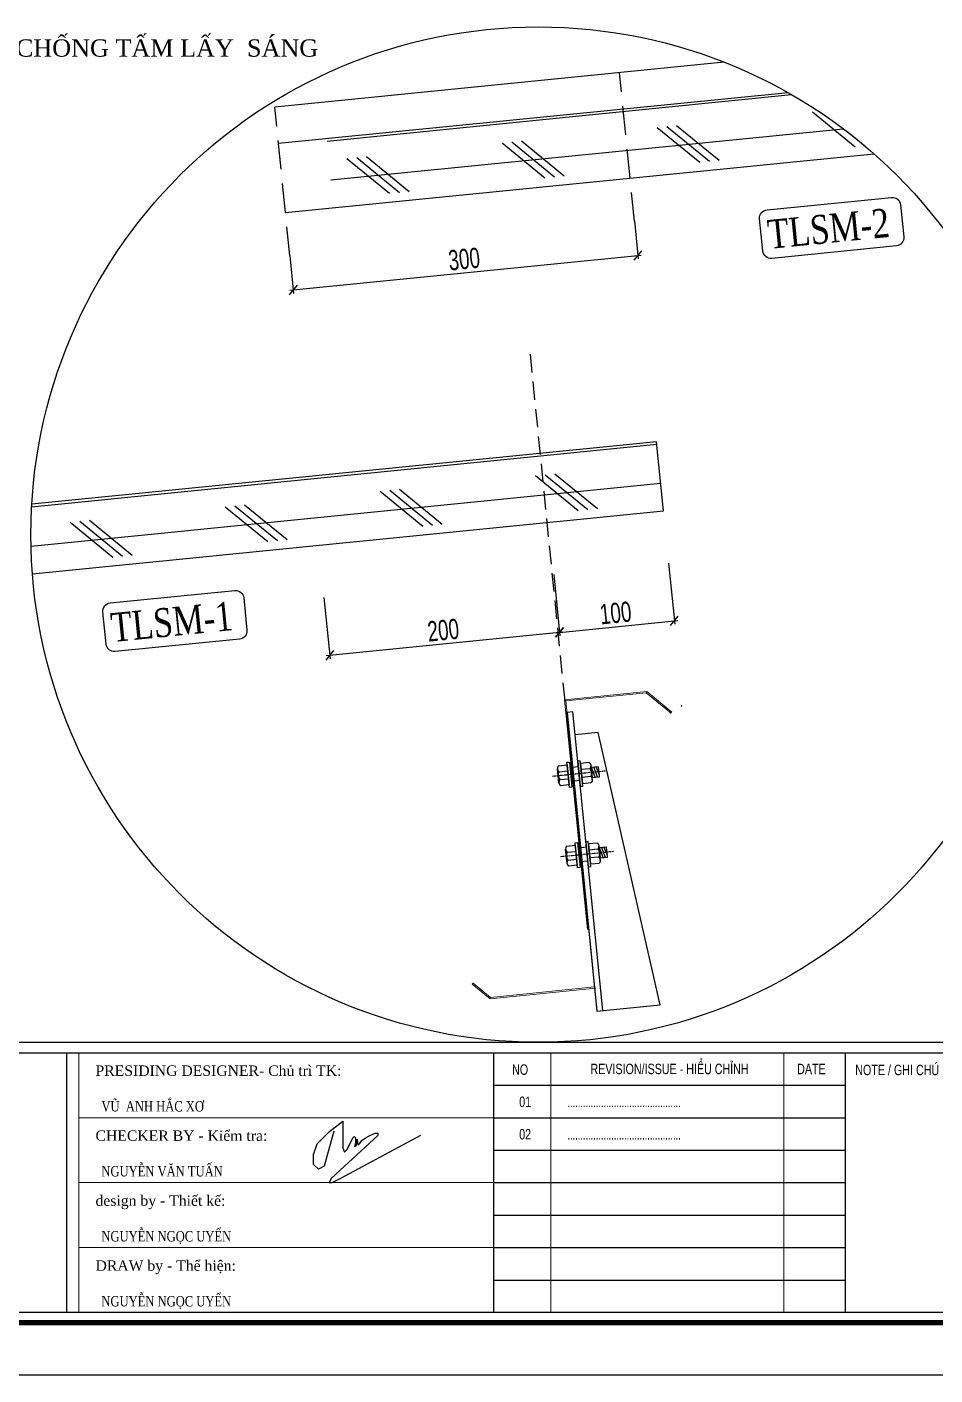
# Model space of a CAD drawing. Header units: inches. Extents: x 315041 to 662841, y -45540 to -35018.
# Drawn here: x 335160.4 to 335317.7, y -37110 to -36876.6 of the extents above; entities that cross this region are included whole.
import ezdxf
from ezdxf.enums import TextEntityAlignment as Align

# ---------------------------------------------------------------- set-up
doc = ezdxf.new("R2010")
doc.units = ezdxf.units.IN
doc.header["$MEASUREMENT"] = 0
for name, pattern in [('CENTER2', [28.575, 19.05, -3.175, 3.175, -3.175]), ('DASHED2', [9.525, 6.35, -3.175]), ('HIDDEN', [0.375, 0.25, -0.125]), ('ketcau-1', [2, 1, 1])]:
    doc.linetypes.add(name, pattern=pattern)
for name, color, linetype in [('1', 1, 'Continuous'), ('2', 2, 'Continuous'), ('251', 251, 'Continuous'), ('5', 5, 'Continuous'), ('7', 7, 'Continuous'), ('8', 8, 'Continuous'), ('BAO KHUNG', 31, 'Continuous'), ('Co ban', 2, 'Continuous'), ('KC', 2, 'Continuous'), ('ketcau-8', 8, 'Continuous'), ('Text', 7, 'Continuous')]:
    doc.layers.add(name, color=color, linetype=linetype)
doc.layers.add('Cover text', color=7, linetype='Continuous', true_color=0x52370f)
for name, color, linetype, lineweight in [('HATCH', 250, 'Continuous', 9), ('S-Hatch', 8, 'Continuous', 9), ('XG', 128, 'Continuous', 13)]:
    doc.layers.add(name, color=color, linetype=linetype, lineweight=lineweight)
doc.styles.add('ST1H', font='vnshxh.shx', dxfattribs={"width": 0.7})
doc.styles.add('ST3', font='times.ttf', dxfattribs={"width": 0.8})
doc.styles.get("Standard").update_dxf_attribs({"font": 'VHARIALN.TTF'})
doc.styles.add('style2', font='VHAVANI.TTF')
doc.styles.add('vntimeh', font='vntimeh.shx', dxfattribs={"width": 0.75, "bigfont": 'vnd.shx'})
doc.styles.add('vntimeh.shx', font='vntimeh.shx', dxfattribs={"width": 0.8, "bigfont": 'bigfont.shx'})
doc.dimstyles.new('5', dxfattribs={"dimtxt": 3.5, "dimasz": 1.5, "dimexe": 0.6, "dimexo": 0, "dimtad": 1, "dimdec": 0, "dimlfac": 5, "dimzin": 0, "dimdsep": 46, "dimtxsty": 'ST1H', "dimblk": 'OBLIQUE', "dimcen": 1, "dimdle": 0.6, "dimclrd": 8, "dimclre": 8, "dimclrt": 3, "dimadec": 0, "dimazin": 0, "dimtfac": 1, "dimtdec": 0, "dimtix": 1, "dimtofl": 0, "dimtmove": 0, "dimatfit": 3, "dimfxl": 1, "dimtolj": 1, "dimtzin": 0, "dimlwd": -1, "dimlwe": -1, "dimarcsym": 1})

# ---------------------------------------------------------------- blocks, each defined once
blk = doc.blocks.new('A$C3be9bcc6')
at = {"layer": '1', "color": 5, "lineweight": 30}
blk.add_lwpolyline([(0.81, 8.89), (-0.84, 2.88), (-1.85, 2.33), (-2.68, 3.13), (-2.68, 4.9), (-2.07, 6.74), (0.04, 8.88), (2.4, 10.63), (2.4, 6), (2.65, 5.25), (3.15, 5.75), (4.09, 7.78), (4.36, 8), (4.55, 7.76), (4.55, 6.96), (4.38, 6.24), (4.73, 6.44), (4.87, 7.5), (4.91, 6.81), (4.96, 6.56), (5.3, 6.85), (5.71, 7.36), (6.26, 7.68), (7.16, 8.21), (8.05, 8.54), (8.45, 8.54), (8.45, 8.14), (0.41, 0.75), (0, 0), (0.54, 0), (2.01, 0.75), (15.87, 8.23)], dxfattribs=at)
blk = doc.blocks.new('A$C75D82031')
at = {"layer": '2', "color": 157, "linetype": 'Continuous'}
blk.add_lwpolyline([(0, 420), (594, 420), (594, 0), (0, 0)], close=True, dxfattribs=at)
at = {"layer": '251', "linetype": 'Continuous'}
for p, q in [((285.8, 50.19), (346.77, 50.19)), ((285.8, 44.56), (346.77, 44.56)), ((285.8, 38.94), (346.77, 38.94)), ((285.8, 33.31), (346.77, 33.31)), ((285.8, 27.69), (346.77, 27.69)), ((285.8, 22.06), (346.77, 22.06)), ((285.8, 16.44), (346.77, 16.44))]:
    blk.add_line(p, q, dxfattribs=at)
at = {"layer": '7', "color": 147, "linetype": 'Continuous'}
blk.add_lwpolyline([(12.33, 57.61), (581.67, 57.61), (581.67, 409.19), (12.33, 409.19)], close=True, dxfattribs=at)
at = {"layer": 'BAO KHUNG', "color": 7}
blk.add_line((346.77, 10.81), (346.77, 55.81), dxfattribs=at)
at = {"layer": 'BAO KHUNG', "color": 167, "linetype": 'Continuous', "const_width": 0.871}
blk.add_lwpolyline([(10.59, 9.07), (583.41, 9.07), (583.41, 410.93), (10.59, 410.93)], close=True, dxfattribs=at)
at = {"layer": 'BAO KHUNG', "color": 7}
for points in [[(144.95, 55.81), (285.8, 55.81), (285.8, 10.81), (144.95, 10.81)], [(211.89, 55.81), (474.14, 55.81), (474.14, 10.81), (211.89, 10.81)]]:
    blk.add_lwpolyline(points, close=True, dxfattribs=at)
at = {"layer": 'S-Hatch'}
for p, q in [((213.95, 10.81), (213.95, 55.81)), ((295.73, 55.81), (295.73, 10.81)), ((336.07, 55.81), (336.07, 10.81)), ((285.8, 44.56), (213.95, 44.56)), ((285.8, 33.31), (213.95, 33.31)), ((285.8, 22.06), (213.95, 22.06))]:
    blk.add_line(p, q, dxfattribs=at)
blk.add_blockref('A$C3be9bcc6', (257.32, 33.31))
at = {"layer": 'BAO KHUNG', "color": 7, "linetype": 'Continuous', "style": 'ST3'}
for s, p in [('PRESIDING DESIGNER- Chủ trì TK:', (216.86, 51.8)), ('CHECKER BY - Kiểm tra:', (216.86, 40.55)), ('design by - Thiết kế:', (216.86, 29.3)), ('DRAW by - Thể hiện:', (216.86, 18.05))]:
    blk.add_text(s, height=1.8, dxfattribs=at).set_placement(p)
at = {"layer": 'BAO KHUNG', "color": 7, "linetype": 'Continuous', "width": 0.9}
for s, p in [('NO', (290.4, 52.88)), ('REVISION/ISSUE - HIÓU CHØNH', (316.27, 53)), ('DATE', (340.86, 52.99)), ('01', (291.27, 47.31)), ('02', (291.27, 41.69))]:
    blk.add_text(s, height=1.8, dxfattribs=at).set_placement(p, align=Align.MIDDLE_CENTER)
blk.add_text('NOTE / GHI CHÚ', height=1.8, dxfattribs=at).set_placement((348.44, 51.92))
at = {"layer": 'Cover text', "linetype": 'Continuous', "width": 0.8}
for s, height, style, p in [('VŨ  ANH HẮC XƠ', 1.8, 'ST3', (217.88, 45.63)), ('............................................', 1.5, 'style2', (298.6, 46.4)), ('............................................', 1.5, 'style2', (298.6, 40.78)), ('NGUYỄN VĂN TUẤN', 1.8, 'ST3', (217.88, 34.38)), ('NGUYỄN NGỌC UYỂN', 1.8, 'ST3', (217.88, 23.13)), ('NGUYỄN NGỌC UYỂN', 1.8, 'ST3', (217.88, 11.88))]:
    blk.add_text(s, height=height, dxfattribs=dict(at, style=style)).set_placement(p)
blk = doc.blocks.new('bl1')
at = {"layer": '8', "linetype": 'ketcau-1'}
for p, q in [((68, 400), (-100, 352)), ((100, 361), (-100, 304)), ((100, 313), (-100, 257)), ((-79, 226), (-79, 50)), ((79, 226), (79, 50))]:
    blk.add_line(p, q, dxfattribs=at)
for points in [[(-100, 250), (100, 250), (100, 400), (-100, 400)], [(-250, 0), (250, 0), (250, 50), (-250, 50)]]:
    blk.add_lwpolyline(points, close=True, dxfattribs=at)
blk.add_lwpolyline([(-200, 226, -0.403647), (-79, 226, -0.308355), (79, 226, -0.40582), (200, 226, -2.464147)], format="xyb", dxfattribs=at)
for points in [[(-200, 226), (-200, 50), (200, 50), (200, 226)], [(145, 250), (-143, 250)]]:
    blk.add_lwpolyline(points, dxfattribs=at)
blk = doc.blocks.new('bl2')
at = {"layer": '8', "linetype": 'ketcau-1'}
for p, q in [((-79, 226), (-79, 50)), ((79, 226), (79, 50))]:
    blk.add_line(p, q, dxfattribs=at)
blk.add_lwpolyline([(-250, 0), (250, 0), (250, 50), (-250, 50)], close=True, dxfattribs=at)
blk.add_lwpolyline([(-200, 226, -0.403647), (-79, 226, -0.308355), (79, 226, -0.40582), (200, 226, -2.464147)], format="xyb", dxfattribs=at)
for points in [[(-200, 226), (-200, 50), (200, 50), (200, 226)], [(145, 250), (-143, 250)]]:
    blk.add_lwpolyline(points, dxfattribs=at)
blk = doc.blocks.new('z2508792')
at = {"layer": '2', "color": 251}
for p, q in [((23, 215), (18, 215)), ((18, 215), (18, -45)), ((23, -45), (23, 215)), ((43, 195), (23, 195)), ((73, -45), (43, 195)), ((18, -45), (73, -45))]:
    blk.add_line(p, q, dxfattribs=at)
at = {"layer": '5', "linetype": 'CENTER2', "ltscale": 0.1}
for p, q in [((46.1, 161.1), (-0.5, 161.1)), ((46.1, 91.1), (-0.5, 91.1))]:
    blk.add_line(p, q, dxfattribs=at)
at = {"layer": '8'}
for p, q in [((23, 167.1), (15.8, 167.1)), ((23, 155.1), (15.8, 155.1)), ((23, 97.1), (15.8, 97.1)), ((23, 85.1), (15.8, 85.1))]:
    blk.add_line(p, q, dxfattribs=at)
at = {"layer": 'KC'}
for p, q in [((16.9, 216.1), (16.9, 26.1)), ((18, 215), (18, -25))]:
    blk.add_line(p, q, dxfattribs=at)
at = {"layer": 'XG', "ltscale": 20}
for p, q in [((16.9, 226.1), (16.9, 27.2)), ((16.9, 226.1), (88.4, 226.1)), ((18, 225), (87.9, 225)), ((18, 225), (18, 26.1)), ((88.4, 226.1), (87.9, 225)), ((87.9, 225), (107.5, 205.4)), ((88.4, 226.1), (108.3, 206.2)), ((117.5, 210.9), (116.7, 210.1)), ((106.4, 205.4), (107.2, 206.2)), ((-87.1, -10.9), (-86.3, -10.1)), ((-72.9, -25), (-87.1, -10.9)), ((-72.5, -23.9), (-86.3, -10.1)), ((-72.9, -25), (-72.5, -23.9))]:
    blk.add_line(p, q, dxfattribs=at)
at = {"layer": 'XG', "ltscale": 50}
for p, q in [((18, 225), (18, -23.9)), ((19.1, -25), (-72.9, -25)), ((18, -23.9), (-72.5, -23.9))]:
    blk.add_line(p, q, dxfattribs=at)
at = {"layer": 'ketcau-8', "linetype": 'ketcau-1', "extrusion": (0, 0, -1), "xscale": 0.04351351344666948, "yscale": 0.04351351344666948, "zscale": -0.04351351313159588, "rotation": 269.9999923355917}
for p in [(-15.8, 161.1), (-15.8, 91.1)]:
    blk.add_blockref('bl2', p, dxfattribs=at)
at = {"layer": 'ketcau-8', "linetype": 'ketcau-1', "xscale": 0.04351351344666948, "yscale": 0.04351351344666948, "zscale": 0.04351351344666948, "rotation": 270.0000076644083}
for p in [(23, 161.1), (23, 91.1)]:
    blk.add_blockref('bl1', p, dxfattribs=at)
blk = doc.blocks.new('_Oblique')
at = {"color": 0, "linetype": 'ByBlock', "lineweight": -2}
blk.add_line((-0.5, -0.5), (0.5, 0.5), dxfattribs=at)
blk = doc.blocks.new('*D544')
at = {"color": 8, "linetype": 'Continuous', "transparency": 16777216}
for p, q in [((335271.57, -36969.46), (335272.63, -36980.05)), ((335251.67, -36971.45), (335252.73, -36982.04)), ((335252.07, -36981.51), (335273.16, -36979.4))]:
    blk.add_line(p, q, dxfattribs=at)
at = {"layer": 'Defpoints', "color": 0, "linetype": 'Continuous', "transparency": 16777216}
for p in [(335271.57, -36969.46), (335251.67, -36971.45), (335272.57, -36979.46)]:
    blk.add_point(p, dxfattribs=at)
at = {"color": 8, "linetype": 'Continuous', "transparency": 16777216, "xscale": 1.5, "yscale": 1.5, "zscale": 1.5}
for p, rotation in [((335272.57, -36979.46), 5.710593136755573), ((335252.67, -36981.45), 185.7105931367556)]:
    blk.add_blockref('_Oblique', p, dxfattribs=dict(at, rotation=rotation))
at = {"color": 3, "linetype": 'Continuous', "transparency": 16777216, "insert": (335262.38, -36978.09), "char_height": 3.5, "attachment_point": 5, "rotation": 5.7106, "style": 'ST1H'}
blk.add_mtext('\\A1;100', dxfattribs=at)
blk = doc.blocks.new('*D545')
at = {"color": 8, "linetype": 'Continuous', "transparency": 16777216}
for p, q in [((335251.67, -36971.45), (335252.73, -36982.04)), ((335211.86, -36975.43), (335212.92, -36986.02)), ((335253.26, -36981.39), (335212.27, -36985.49))]:
    blk.add_line(p, q, dxfattribs=at)
at = {"layer": 'Defpoints', "color": 0, "linetype": 'Continuous', "transparency": 16777216}
for p in [(335251.67, -36971.45), (335211.86, -36975.43), (335212.86, -36985.43)]:
    blk.add_point(p, dxfattribs=at)
at = {"color": 8, "linetype": 'Continuous', "transparency": 16777216, "xscale": 1.5, "yscale": 1.5, "zscale": 1.5}
for p, rotation in [((335252.67, -36981.45), 5.710593136755548), ((335212.86, -36985.43), 185.7105931367556)]:
    blk.add_blockref('_Oblique', p, dxfattribs=dict(at, rotation=rotation))
at = {"color": 3, "linetype": 'Continuous', "transparency": 16777216, "insert": (335232.53, -36981.07), "char_height": 3.5, "attachment_point": 5, "rotation": 5.7106, "style": 'ST1H'}
blk.add_mtext('\\A1;200', dxfattribs=at)
blk = doc.blocks.new('*D546')
at = {"color": 8, "linetype": 'Continuous', "transparency": 16777216}
for p, q in [((335265.64, -36910.22), (335266.3, -36916.79)), ((335205.94, -36922.22), (335266.83, -36916.13)), ((335205.94, -36916.19), (335206.59, -36922.76))]:
    blk.add_line(p, q, dxfattribs=at)
at = {"layer": 'Defpoints', "color": 0, "linetype": 'Continuous', "transparency": 16777216}
for p in [(335265.64, -36910.22), (335205.94, -36916.19), (335266.24, -36916.19)]:
    blk.add_point(p, dxfattribs=at)
at = {"color": 8, "linetype": 'Continuous', "transparency": 16777216, "xscale": 1.5, "yscale": 1.5, "zscale": 1.5}
for p, rotation in [((335266.24, -36916.19), 5.710593136755573), ((335206.53, -36922.16), 185.7105931367556)]:
    blk.add_blockref('_Oblique', p, dxfattribs=dict(at, rotation=rotation))
at = {"color": 3, "linetype": 'Continuous', "transparency": 16777216, "insert": (335236.15, -36916.82), "char_height": 3.5, "attachment_point": 5, "rotation": 5.7106, "style": 'ST1H'}
blk.add_mtext('\\A1;300', dxfattribs=at)

msp = doc.modelspace()

# ---------------------------------------------------------------- hatches: boundary and pattern name
h = msp.add_hatch()
h.set_pattern_fill('CORK', color=256, scale=54, style=0)
h.set_pattern_definition([(5.7106, (333803.702, -36854.114), (-0.67165, 6.7165), []), (140.7106, (333807.396, -36857.137), (-12.0897, -14.7763), [9.54594, -9.54594]), (140.7106, (333809.075, -36856.969), (-12.0897, -14.7763), [9.54594, -9.54594]), (140.7106, (333810.754, -36856.8), (-12.0897, -14.7763), [9.54594, -9.54594])])
edge = h.paths.add_edge_path()
edge.add_arc((335249.0041, -36964.522), 87.895, 48.607122, 60.518952)
edge.add_line((335292.2603, -36888.0078), (335212.3585, -36895.9846))
edge.add_line((335212.3585, -36895.9846), (335213.5525, -36907.925))
edge.add_line((335213.5525, -36907.925), (335307.1219, -36898.5838))
h = msp.add_hatch()
h.set_pattern_fill('CORK', color=256, scale=54, style=0)
h.set_pattern_definition([(5.7106, (333809.466, -36911.728), (-0.67165, 6.7165), []), (140.7106, (333813.16, -36914.75), (-12.0897, -14.7763), [9.54594, -9.54594]), (140.7106, (333814.84, -36914.582), (-12.0897, -14.7763), [9.54594, -9.54594]), (140.7106, (333816.518, -36914.414), (-12.0897, -14.7763), [9.54594, -9.54594])])
edge = h.paths.add_edge_path()
edge.add_arc((335249.0041, -36964.522), 87.895, 176.57738, 184.438033)
edge.add_line((335161.3726, -36971.3234), (335270.6616, -36960.4128))
edge.add_line((335270.6616, -36960.4128), (335269.4676, -36948.4726))
edge.add_line((335269.4676, -36948.4726), (335161.2659, -36959.2746))

# ---------------------------------------------------------------- linework, layer by layer
at = {"linetype": 'HIDDEN', "ltscale": 20}
for p, q in [((335265.6408, -36910.2341), (335263.0715, -36884.5409)), ((335205.9376, -36916.1944), (335203.3683, -36890.5012))]:
    msp.add_line(p, q, dxfattribs=at)
at = {"linetype": 'DASHED2', "ltscale": 0.5}
msp.add_line((335253.619, -36993.3218), (335247.6031, -36933.0619), dxfattribs=at)
at = {"linetype": 'ByBlock'}
for points in [[(335281.19, -36882.7321), (335203.3683, -36890.5012)], [(335292.2607, -36888.008), (335204.0001, -36896.8193)], [(335205.1941, -36908.7597), (335307.1221, -36898.584)], [(335161.3727, -36971.3236), (335270.6616, -36960.413), (335269.4676, -36948.4726), (335161.2659, -36959.2746)]]:
    msp.add_lwpolyline(points, dxfattribs=at)
at = {"layer": '8', "linetype": 'DASHED2', "ltscale": 100}
msp.add_circle((335249.0041, -36964.522), 87.895, dxfattribs=at)
at = {"layer": 'Co ban', "color": 8}
for points in [[(335288.6081, -36908.2845), (335310.1708, -36906.1319, -0.41421356), (335311.7343, -36907.4115), (335312.2898, -36912.9758, -0.41421356), (335311.0102, -36914.5392), (335289.4475, -36916.6918, -0.41421356), (335287.884, -36915.4123), (335287.3285, -36909.8479, -0.41421356)], [(335174.8518, -36976.3587), (335196.4145, -36974.2061, -0.41421356), (335197.9779, -36975.4857), (335198.5334, -36981.05, -0.41421356), (335197.2538, -36982.6134), (335175.6911, -36984.766, -0.41421356), (335174.1277, -36983.4864), (335173.5722, -36977.9221, -0.41421356)]]:
    msp.add_lwpolyline(points, format="xyb", close=True, dxfattribs=at)

# ---------------------------------------------------------------- block references
at = {"color": 1}
msp.add_blockref('A$C75D82031', (334955.4423, -37110.027), dxfattribs=at)
at = {"layer": 'HATCH', "linetype": 'ByBlock', "xscale": 0.1999999995524874, "yscale": 0.2000000001862645, "zscale": 0.2, "rotation": 5.710593230417701}
msp.add_blockref('z2508792', (335254.6701, -37038.4411), dxfattribs=at)

# ---------------------------------------------------------------- texts
at = {"layer": '1', "style": 'vntimeh', "width": 0.8}
msp.add_text('TLSM-1', height=5, rotation=5.701081, dxfattribs=at).set_placement((335185.4877, -36979.5971), align=Align.MIDDLE_CENTER)
at = {"layer": '2', "style": 'vntimeh', "width": 0.8}
msp.add_text('TLSM-2', height=5, rotation=5.701105, dxfattribs=at).set_placement((335299.244, -36911.5229), align=Align.MIDDLE_CENTER)
at = {"layer": 'Text', "color": 3, "insert": (335179.5302, -36880.2941), "char_height": 3, "width": 300.26413, "attachment_point": 5, "style": 'vntimeh.shx'}
msp.add_mtext('\\A1;{\\fTimes New Roman|b0|i0|c0|p18;\\W1; NỐI CHỐNG TẤM LẤY  SÁNG}', dxfattribs=at)

# ---------------------------------------------------------------- dimensions: what is measured, and where the dimension line sits
at = {"linetype": 'Continuous'}
for base, p1, p2, picture, middle in [((335266.2368, -36916.1936), (335205.9376, -36916.1944), (335265.6398, -36910.2242), '*D546', (335236.1493, -36916.8155)), ((335272.5661, -36979.4576), (335251.6655, -36971.4493), (335271.5661, -36969.4576), '*D544', (335262.3794, -36978.0894)), ((335212.8638, -36985.4278), (335251.6655, -36971.4493), (335211.8638, -36975.4278), '*D545', (335232.5283, -36981.0745))]:
    dim = msp.add_linear_dim(base=base, p1=p1, p2=p2, angle=5.710593, dimstyle='5', dxfattribs=at)
    dim.commit()
    dim.dimension.update_dxf_attribs({"geometry": picture, "text_midpoint": middle})

doc.saveas('drawing.dxf')
